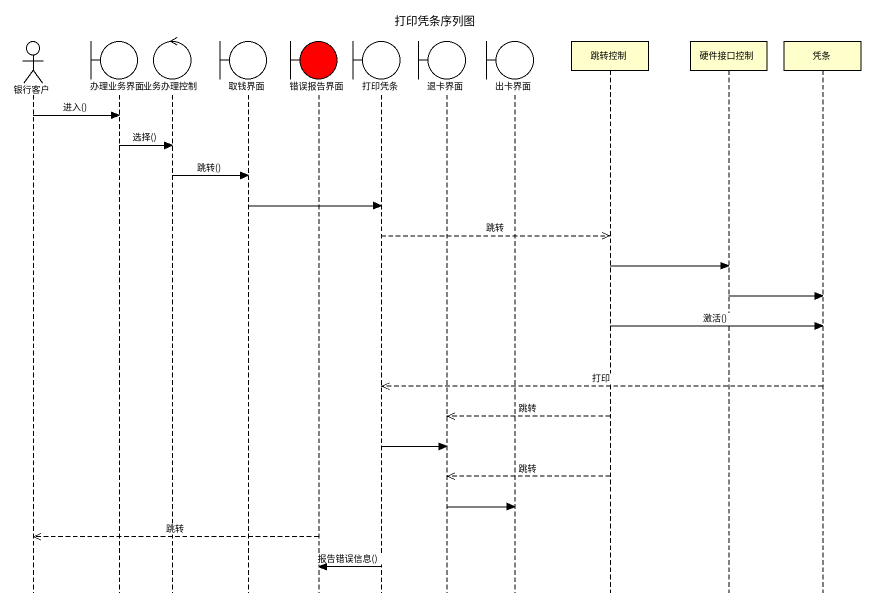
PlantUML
@startuml
title 打印凭条序列图
hide footbox
actor 银行客户
boundary 办理业务界面
control 业务办理控制
boundary 取钱界面
boundary 错误报告界面 #FF0000
boundary 打印凭条
boundary 退卡界面
boundary 出卡界面
participant 跳转控制
participant 硬件接口控制
participant 凭条

银行客户 -> 办理业务界面 : 进入()
办理业务界面 -> 业务办理控制 : 选择()
业务办理控制 -> 取钱界面 : 跳转()
取钱界面 -> 打印凭条
打印凭条 -->> 跳转控制 : 跳转
跳转控制 -> 硬件接口控制
硬件接口控制 -> 凭条
跳转控制 -> 凭条 : 激活()
凭条 -->> 打印凭条 : 打印
跳转控制 -->> 退卡界面 : 跳转
打印凭条 -> 退卡界面
跳转控制 -->> 退卡界面 : 跳转
退卡界面 -> 出卡界面
错误报告界面 -->> 银行客户 : 跳转
打印凭条 -> 错误报告界面 : 报告错误信息()
@enduml
